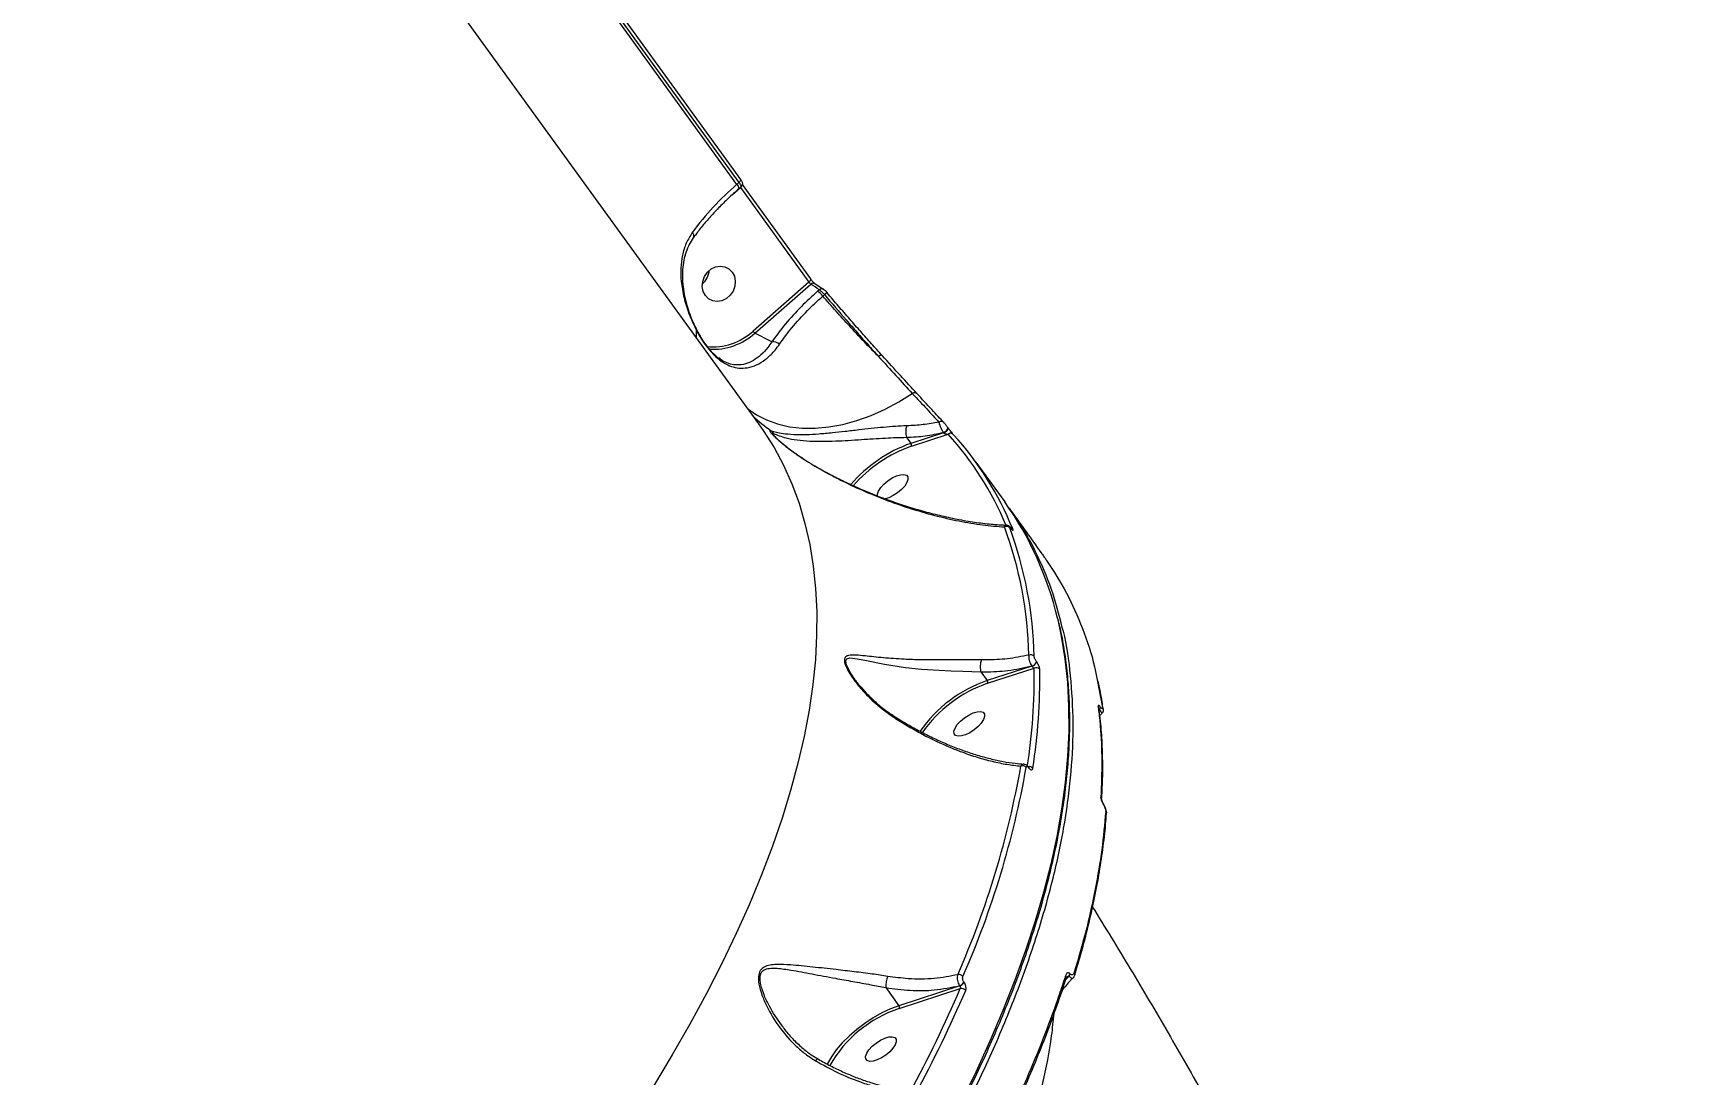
# Model space of a CAD drawing. Header units: millimetres. Extents: x -6028 to 5958, y -6064 to 4137.
# Drawn here: x 1947 to 2357.6, y -788.9 to -530.9 of the extents above; entities that cross this region are included whole.
import ezdxf

# ---------------------------------------------------------------- set-up
doc = ezdxf.new("R2010")
doc.units = ezdxf.units.MM
for name, color, linetype in [('DIKOM_ОБЪЕКТ', 7, 'Continuous'), ('DIKOM_РАЗМЕР_ЗОНА', 7, 'Continuous'), ('DIKOM_РАЗМЕР_ОБЪЕКТА', 7, 'Continuous')]:
    doc.layers.add(name, color=color, linetype=linetype)
doc.styles.add('style1', font='arial.ttf', dxfattribs={"width": 0.8})
doc.dimstyles.new('1-50', dxfattribs={"dimtxt": 300, "dimasz": 200, "dimexe": 100, "dimexo": 0, "dimgap": 100, "dimtad": 1, "dimtxsty": 'style1', "dimcen": 200, "dimclrd": 7, "dimclre": 7, "dimclrt": 7, "dimadec": 1, "dimazin": 2, "dimtfac": 1, "dimtmove": 0, "dimatfit": 2, "dimfxl": 0, "dimlwd": 25, "dimlwe": 18, "dimarcsym": 0})

# ---------------------------------------------------------------- blocks, each defined once
blk = doc.blocks.new('*D9')
at = {"layer": 'Defpoints', "color": 0, "transparency": 16777216}
for p in [(-6027.56, 1459.58), (4556.58, 1382.7), (4556.58, -5964.37)]:
    blk.add_point(p, dxfattribs=at)
at = {"layer": 'DIKOM_РАЗМЕР_ЗОНА', "color": 7, "lineweight": 18, "transparency": 16777216}
for p, q in [((-6027.56, 1459.58), (-6027.56, -6064.37)), ((4556.58, 1382.7), (4556.58, -6064.37))]:
    blk.add_line(p, q, dxfattribs=at)
at = {"layer": 'DIKOM_РАЗМЕР_ЗОНА', "color": 7, "lineweight": 25, "transparency": 16777216}
blk.add_line((-5827.56, -5964.37), (4356.58, -5964.37), dxfattribs=at)
at = {"layer": 'DIKOM_РАЗМЕР_ЗОНА', "color": 7, "transparency": 16777216}
for points in [[(-5827.56, -5931.03), (-5827.56, -5997.7), (-6027.56, -5964.37)], [(4356.58, -5931.03), (4356.58, -5997.7), (4556.58, -5964.37)]]:
    blk.add_solid(points, dxfattribs=at)
at = {"layer": 'DIKOM_РАЗМЕР_ЗОНА', "color": 7, "transparency": 16777216, "insert": (157.08, -5711.2), "char_height": 300, "attachment_point": 5, "style": 'style1'}
blk.add_mtext('10600', dxfattribs=at)
blk = doc.blocks.new('*D10')
at = {"layer": 'Defpoints', "color": 0, "transparency": 16777216}
for p in [(1555.59, 4137.49), (5858.35, 4137.49), (1555.59, -4898.38)]:
    blk.add_point(p, dxfattribs=at)
at = {"layer": 'DIKOM_РАЗМЕР_ЗОНА', "color": 7, "lineweight": 18, "transparency": 16777216}
for p, q in [((1555.59, 4137.49), (5958.35, 4137.49)), ((1555.59, -4898.38), (5958.35, -4898.38))]:
    blk.add_line(p, q, dxfattribs=at)
at = {"layer": 'DIKOM_РАЗМЕР_ЗОНА', "color": 7, "lineweight": 25, "transparency": 16777216}
blk.add_line((5858.35, -4698.38), (5858.35, 3937.49), dxfattribs=at)
at = {"layer": 'DIKOM_РАЗМЕР_ЗОНА', "color": 7, "transparency": 16777216}
for points in [[(5825.01, 3937.49), (5891.68, 3937.49), (5858.35, 4137.49)], [(5825.01, -4698.38), (5891.68, -4698.38), (5858.35, -4898.38)]]:
    blk.add_solid(points, dxfattribs=at)
at = {"layer": 'DIKOM_РАЗМЕР_ЗОНА', "color": 7, "transparency": 16777216, "insert": (5605.17, 52.12), "char_height": 300, "attachment_point": 5, "rotation": 90, "style": 'style1'}
blk.add_mtext('9050', dxfattribs=at)
blk = doc.blocks.new('*D11')
at = {"layer": 'Defpoints', "color": 0, "transparency": 16777216}
for p in [(259.43, 2965.58), (1920.55, -3002.33), (4022.59, -3002.33)]:
    blk.add_point(p, dxfattribs=at)
at = {"layer": 'DIKOM_РАЗМЕР_ОБЪЕКТА', "color": 7, "lineweight": 18, "transparency": 16777216}
for p, q in [((259.43, 2965.58), (4122.59, 2965.58)), ((1920.55, -3002.33), (4122.59, -3002.33))]:
    blk.add_line(p, q, dxfattribs=at)
at = {"layer": 'DIKOM_РАЗМЕР_ОБЪЕКТА', "color": 7, "lineweight": 25, "transparency": 16777216}
blk.add_line((4022.59, 2765.58), (4022.59, -2802.33), dxfattribs=at)
at = {"layer": 'DIKOM_РАЗМЕР_ОБЪЕКТА', "color": 7, "transparency": 16777216}
for points in [[(3989.25, 2765.58), (4055.92, 2765.58), (4022.59, 2965.58)], [(3989.25, -2802.33), (4055.92, -2802.33), (4022.59, -3002.33)]]:
    blk.add_solid(points, dxfattribs=at)
at = {"layer": 'DIKOM_РАЗМЕР_ОБЪЕКТА', "color": 7, "transparency": 16777216, "insert": (3769.41, -24.42), "char_height": 300, "attachment_point": 5, "rotation": 90, "style": 'style1'}
blk.add_mtext('6000', dxfattribs=at)
blk = doc.blocks.new('*D12')
at = {"layer": 'Defpoints', "color": 0, "transparency": 16777216}
for p in [(3056.58, 1987.9), (-4027.97, 676.5), (3056.58, -3714.77)]:
    blk.add_point(p, dxfattribs=at)
at = {"layer": 'DIKOM_РАЗМЕР_ОБЪЕКТА', "color": 7, "lineweight": 18, "transparency": 16777216}
for p, q in [((3056.58, 1987.9), (3056.58, -3814.77)), ((-4027.97, 676.5), (-4027.97, -3814.77))]:
    blk.add_line(p, q, dxfattribs=at)
at = {"layer": 'DIKOM_РАЗМЕР_ОБЪЕКТА', "color": 7, "lineweight": 25, "transparency": 16777216}
blk.add_line((-3827.97, -3714.77), (2856.58, -3714.77), dxfattribs=at)
at = {"layer": 'DIKOM_РАЗМЕР_ОБЪЕКТА', "color": 7, "transparency": 16777216}
for points in [[(-3827.97, -3681.44), (-3827.97, -3748.11), (-4027.97, -3714.77)], [(2856.58, -3681.44), (2856.58, -3748.11), (3056.58, -3714.77)]]:
    blk.add_solid(points, dxfattribs=at)
at = {"layer": 'DIKOM_РАЗМЕР_ОБЪЕКТА', "color": 7, "transparency": 16777216, "insert": (20, -3461.6), "char_height": 300, "attachment_point": 5, "style": 'style1'}
blk.add_mtext('7100', dxfattribs=at)

msp = doc.modelspace()

# ---------------------------------------------------------------- linework, layer by layer
at = {"layer": 'DIKOM_ОБЪЕКТ', "color": 7, "linetype": 'Continuous', "lineweight": 15}
for p, q in [((1952.381, -387.261), (2126.809, -627.672)), ((2121.468, -568.385), (2077.378, -507.616)), ((2077.866, -507.189), (2121.956, -567.958)), ((2078.261, -506.388), (2122.351, -567.156)), ((2120.293, -570.962), (2122.318, -569.192)), ((2121.956, -567.958), (2121.468, -568.385)), ((2122.461, -569.02), (2121.957, -569.461)), ((2122.298, -569.163), (2122.318, -569.192)), ((2122.318, -569.192), (2139.316, -592.62)), ((2122.713, -568.39), (2139.711, -591.819)), ((2139.316, -592.62), (2125.461, -604.742)), ((2125.933, -605.215), (2139.749, -593.129)), ((2140.807, -593.011), (2142.97, -594.393)), ((2141.888, -594.496), (2141.446, -594.882)), ((2143.811, -595.208), (2143.806, -595.217)), ((2142.768, -596.068), (2143.175, -595.711)), ((2130.119, -607.381), (2125.933, -605.215)), ((2163.499, -631.045), (2164.585, -632.542)), ((2172.663, -629.915), (2164.585, -632.542)), ((2164.705, -633.223), (2173.791, -630.268)), ((2172.613, -629.846), (2172.663, -629.915)), ((2173.713, -628.629), (2173.698, -628.611)), ((2173.713, -628.629), (2173.763, -628.698)), ((2137.702, -636.221), (2138.805, -636.912)), ((2180.648, -637.169), (2187.819, -647.053)), ((2189.332, -653.525), (2189.396, -653.614)), ((2181.9, -689.111), (2181.903, -689.117)), ((2181.903, -689.117), (2183.473, -691.28)), ((2194.558, -687.709), (2183.473, -691.28)), ((2183.594, -691.961), (2195.137, -688.242)), ((2194.541, -687.684), (2194.558, -687.709)), ((2195.699, -686.61), (2195.682, -686.586)), ((2150.664, -690.968), (2150.518, -690.751)), ((2210.719, -691.083), (2212.085, -697.954)), ((2211.125, -698.098), (2211.126, -698.101)), ((2193.724, -712.695), (2193.779, -712.771)), ((2193.757, -712.878), (2193.812, -712.954)), ((2213.002, -724.232), (2212.998, -724.27)), ((2158.329, -767.352), (2161.577, -771.829)), ((2176.659, -766.922), (2161.577, -771.829)), ((2161.699, -772.51), (2176.813, -767.592)), ((2176.63, -766.882), (2176.659, -766.922)), ((2177.753, -766.015), (2177.724, -765.974)), ((2205.191, -764.121), (2205.174, -764.169))]:
    msp.add_line(p, q, dxfattribs=at)
at = {"layer": 'DIKOM_ОБЪЕКТ', "color": 7, "linetype": 'Continuous', "lineweight": 15, "flags": 128}
for points in [[(2121.956, -567.958), (2122.089, -567.831), (2122.202, -567.701), (2122.291, -567.573), (2122.352, -567.45), (2122.384, -567.339), (2122.386, -567.242), (2122.356, -567.164), (2122.351, -567.156)], [(2113.636, -595.937), (2113.097, -594.891), (2112.871, -593.693), (2112.977, -592.442), (2113.405, -591.239), (2114.122, -590.18), (2115.069, -589.352), (2116.168, -588.822), (2117.332, -588.632), (2118.467, -588.799), (2119.479, -589.308), (2120.287, -590.118), (2120.826, -591.164), (2121.051, -592.361), (2120.946, -593.612), (2120.517, -594.816), (2119.801, -595.874), (2118.854, -596.702), (2117.754, -597.233), (2116.59, -597.422), (2115.456, -597.256), (2114.444, -596.747), (2113.636, -595.937)], [(2139.316, -592.62), (2139.45, -592.493), (2139.563, -592.363), (2139.652, -592.234), (2139.714, -592.111), (2139.745, -591.999), (2139.746, -591.903), (2139.715, -591.824), (2139.711, -591.819)], [(2111.35, -604.41), (2111.327, -605.459), (2111.389, -606.419)], [(2156.493, -610.96), (2156.643, -610.854), (2156.793, -610.768), (2156.938, -610.703), (2157.072, -610.664), (2157.19, -610.65), (2157.289, -610.664), (2157.365, -610.703), (2157.415, -610.767)], [(2164.922, -620.161), (2165.079, -620.063), (2165.241, -619.991), (2165.403, -619.947), (2165.56, -619.932), (2165.705, -619.946), (2165.834, -619.99), (2165.942, -620.061), (2166.026, -620.158)], [(2124.082, -623.913), (2126.269, -625.447), (2128.785, -626.747), (2131.531, -627.738), (2134.48, -628.413), (2137.602, -628.763), (2140.867, -628.786), (2144.243, -628.481), (2147.697, -627.852), (2151.193, -626.904), (2154.699, -625.647), (2158.178, -624.094), (2161.597, -622.259), (2164.922, -620.161)], [(2126.809, -627.672), (2127.991, -629.353), (2130.645, -633.563), (2133.007, -637.976), (2135.075, -642.588), (2136.849, -647.395), (2138.325, -652.392), (2139.503, -657.575), (2140.382, -662.939), (2140.96, -668.479), (2141.237, -674.19), (2141.214, -680.066), (2140.889, -686.102), (2140.264, -692.292), (2139.338, -698.631), (2138.113, -705.113), (2136.59, -711.731), (2134.77, -718.48), (2132.655, -725.353), (2130.247, -732.344), (2127.548, -739.446), (2124.561, -746.652), (2121.288, -753.957), (2117.733, -761.353), (2113.899, -768.834), (2109.789, -776.392), (2105.406, -784.02), (2100.757, -791.711)], [(2172.613, -629.846), (2172.848, -629.748), (2173.087, -629.608), (2173.312, -629.436), (2173.503, -629.246), (2173.647, -629.054), (2173.731, -628.875), (2173.748, -628.723), (2173.713, -628.629)], [(2172.663, -629.915), (2172.898, -629.817), (2173.137, -629.677), (2173.362, -629.504), (2173.553, -629.315), (2173.697, -629.123), (2173.781, -628.944), (2173.798, -628.792), (2173.763, -628.698)], [(2137.684, -636.193), (2137.669, -636.19), (2137.628, -636.189)], [(2137.711, -636.207), (2137.703, -636.202), (2137.684, -636.193)], [(2156.265, -645.573), (2156.27, -645.114), (2156.539, -644.344), (2157.094, -643.489), (2157.889, -642.62), (2158.859, -641.806), (2159.927, -641.113), (2161.006, -640.598), (2162.009, -640.302)], [(2162.009, -640.302), (2162.853, -640.249), (2163.471, -640.444), (2163.813, -640.87), (2163.851, -641.494), (2163.582, -642.264), (2163.028, -643.118), (2162.233, -643.988), (2161.262, -644.802), (2160.194, -645.495), (2159.115, -646.01), (2158.152, -646.298)], [(2189.309, -653.484), (2189.316, -653.494), (2189.332, -653.525)], [(2189.373, -653.572), (2189.38, -653.582), (2189.396, -653.614)], [(2200.885, -675.842), (2201.851, -680.323), (2202.757, -685.942), (2203.363, -691.737), (2203.67, -697.701), (2203.678, -703.831), (2203.386, -710.12), (2202.794, -716.564), (2201.903, -723.158), (2200.715, -729.895), (2199.229, -736.77), (2197.447, -743.777), (2195.371, -750.91), (2193.002, -758.164), (2190.342, -765.532), (2187.394, -773.007), (2184.16, -780.585), (2180.643, -788.258), (2176.845, -796.019)], [(2150.518, -690.751), (2149.323, -688.962), (2148.572, -687.369), (2148.425, -686.445), (2148.713, -685.908), (2149.457, -685.696), (2151.324, -685.88), (2153.585, -686.335), (2158.047, -687.23), (2163.225, -688.025), (2167.229, -688.448), (2171.586, -688.747), (2174.465, -688.874), (2177.428, -688.968), (2181.899, -689.111), (2181.9, -689.111), (2181.9, -689.111)], [(2180.985, -699.011), (2181.83, -698.958), (2182.448, -699.153), (2182.79, -699.579), (2182.828, -700.203), (2182.559, -700.973), (2182.004, -701.827), (2181.21, -702.697), (2180.239, -703.511), (2179.171, -704.204), (2178.092, -704.719), (2177.09, -705.015), (2176.245, -705.068), (2175.627, -704.873), (2175.285, -704.446), (2175.247, -703.823), (2175.516, -703.053), (2176.07, -702.198), (2176.865, -701.329), (2177.836, -700.515), (2178.904, -699.822), (2179.983, -699.307), (2180.985, -699.011)], [(2212.25, -721.928), (2212.255, -721.849), (2212.247, -721.832)], [(2161.577, -771.829), (2159.515, -772.612), (2157.391, -773.619), (2155.255, -774.827), (2153.157, -776.207), (2151.146, -777.727), (2149.269, -779.352), (2147.569, -781.043), (2146.088, -782.761), (2144.858, -784.465), (2143.91, -786.117), (2143.791, -786.363)], [(2159.089, -779.56), (2159.934, -779.507), (2160.552, -779.702), (2160.894, -780.128), (2160.932, -780.752), (2160.663, -781.522), (2160.108, -782.376), (2159.314, -783.246), (2158.343, -784.06), (2157.275, -784.752), (2156.196, -785.268), (2155.194, -785.564), (2154.349, -785.616), (2153.731, -785.422), (2153.389, -784.995), (2153.351, -784.372), (2153.62, -783.602), (2154.174, -782.747), (2154.969, -781.878), (2155.94, -781.064), (2157.008, -780.371), (2158.087, -779.856), (2159.089, -779.56)]]:
    msp.add_lwpolyline(points, dxfattribs=at)
at = {"layer": 'DIKOM_ОБЪЕКТ', "color": 7, "linetype": 'Continuous', "lineweight": 15}
for centre, radius, start, end in [((2169.401, -624.031), 73.444, 130.74064, 143.44847), ((2120.491, -569.477), 1.466, 0.63151, 48.18402), ((2121.562, -568.202), 1.245, 307.37336, 340.89041), ((2109.591, -581.126), 1.163, 334.07753, 45.81601), ((2109.615, -589.225), 5.022, 310.63744, 354.63945), ((2140.357, -593.78), 0.891, 59.71088, 133.04017), ((2092.074, -670.119), 90.556, 56.62649, 58.23272), ((2138.302, -599.718), 5.768, 39.26444, 56.96555), ((2142.497, -595.155), 0.897, 58.43828, 132.6906), ((2147.712, -600.795), 6.814, 124.92137, 131.74687), ((2111.44, -604.553), 0.17, 89.9895, 122.20889), ((2115.416, -593.736), 14.9, 264.45939, 312.38745), ((2115.544, -593.811), 15.427, 266.47104, 312.3346), ((2126.976, -603.701), 1.839, 214.48752, 235.44995), ((2130.3, -610.009), 2.634, 49.8006, 93.93943), ((2148.387, -602.243), 32.849, 225.46396, 236.04424), ((2167.497, -629.699), 4.219, 159.29674, 198.6172), ((2172.04, -627.981), 0.901, 39.19873, 127.38798), ((2128.87, -630.989), 1.901, 28.22646, 52.05425), ((2174.392, -630.981), 0.932, 38.79918, 130.13042), ((2116.92, -682.299), 77.081, 22.53884, 42.45514), ((2118.055, -682.595), 77.336, 21.9311, 42.45035), ((2176.44, -665.98), 35.478, 109.52222, 139.05174), ((2176.205, -665.655), 34.41, 109.52454, 138.92778), ((2163.983, -633), 0.755, 342.78652, 37.26767), ((2121.255, -694.621), 81.814, 13.26954, 35.55045), ((2188.296, -654.097), 1.002, 38.91504, 121.38935), ((2096.383, -687.05), 97.444, 1.21053, 20.30086), ((2097.486, -687.35), 97.656, 1.21018, 20.30129), ((2189.071, -654.251), 0.903, 36.76146, 80.31049), ((2194.278, -685.962), 1.08, 38.68885, 115.92275), ((2053.449, -690.452), 141.705, 350.96341, 0.89345), ((2194.115, -686.1), 1.641, 285.05993, 342.74884), ((2194.132, -686.124), 1.641, 285.05993, 342.74884), ((2054.501, -690.725), 142.031, 350.96304, 0.89393), ((2195.668, -689.188), 1.085, 38.73081, 119.33662), ((2194.772, -723.612), 34.249, 109.26259, 144.81405), ((2194.29, -722.96), 32.792, 109.03624, 145.14129), ((2210.342, -698.194), 0.789, 5.86185, 35.61174), ((2210.712, -697.931), 0.84, 314.33575, 5.95089), ((2211.44, -698.413), 0.792, 4.67203, 35.46491), ((1967.009, -672.576), 228.336, 336.3584, 349.93779), ((1967.82, -672.844), 228.844, 336.35842, 349.93765), ((2192.247, -713.533), 1.14, 38.20847, 111.3115), ((2193.881, -713.726), 1.126, 37.93541, 101.72476), ((2193.524, -712.826), 0.239, 347.26221, 31.43251), ((2193.583, -712.901), 0.235, 346.99749, 34.53028), ((2211.029, -720.613), 0.763, 356.07029, 36.14549), ((2212.243, -724.178), 0.762, 355.9353, 36.04583), ((2204.51, -763.934), 0.706, 344.5945, 37.74147), ((1859.905, -630.179), 345.417, 331.82979, 336.55817), ((2176.452, -765.37), 1.257, 36.98422, 102.47002), ((2176.018, -765.03), 1.95, 288.2887, 331.05239), ((2176.047, -765.071), 1.95, 288.28869, 331.0524), ((2177.148, -768.794), 1.247, 36.68715, 105.54917), ((2202.327, -764.821), 0.705, 342.01073, 37.83517), ((2202.911, -763.76), 1.111, 321.01846, 351.12091), ((1860.513, -630.323), 346.209, 331.82966, 336.55849), ((2171.687, -802.328), 31.447, 108.51961, 150.02109)]:
    msp.add_arc(centre, radius, start, end, dxfattribs=at)
for points, knots in [([(2121.957, -569.461), (2121.499, -569.867), (2120.169, -571.044), (2118.074, -573.037), (2115.74, -575.436), (2113.592, -577.849), (2111.904, -579.919), (2110.978, -581.173), (2110.639, -581.632)], [0, 0, 0, 0, 0.103133, 0.2994367, 0.4955823, 0.6914484, 0.8869498, 1, 1, 1, 1]), ([(2121.956, -567.958), (2122.03, -568.064), (2122.218, -568.33), (2122.417, -568.682), (2122.513, -568.941), (2122.464, -568.984), (2122.444, -569.001)], [0, 0, 0, 0, 0.1969822, 0.497621, 0.7983535, 1, 1, 1, 1]), ([(2122.412, -567.251), (2122.468, -567.332), (2122.618, -567.547), (2122.745, -567.805), (2122.824, -568.156), (2122.802, -568.48), (2122.685, -568.792), (2122.526, -568.942), (2122.454, -569.01)], [0, 0, 0, 0, 0.1514075, 0.4014814, 0.5455125, 0.695401, 0.8628166, 1, 1, 1, 1]), ([(2110.402, -580.292), (2109.859, -581.164), (2108.772, -582.91), (2107.876, -585.943), (2107.483, -589.124), (2107.588, -592.661), (2108.263, -596.496), (2109.505, -600.531), (2110.749, -603.147), (2111.35, -604.41)], [0, 0, 0, 0, 0.1316566, 0.2634883, 0.3951374, 0.5268761, 0.6882991, 0.8495368, 1, 1, 1, 1]), ([(2110.661, -581.652), (2110.56, -581.775), (2110.057, -582.396), (2109.379, -583.728), (2108.632, -585.633), (2108.147, -587.75), (2107.911, -590.042), (2107.941, -592.486), (2108.245, -595.05), (2108.794, -597.566), (2109.514, -599.918), (2110.313, -601.978), (2110.96, -603.449), (2111.361, -604.21), (2111.449, -604.379)], [0, 0, 0, 0, 0.0224579, 0.1124634, 0.2057539, 0.3027464, 0.4035565, 0.508067, 0.6155726, 0.7257998, 0.8200584, 0.904357, 0.9788743, 1, 1, 1, 1]), ([(2141.446, -594.882), (2140.078, -596.129), (2137.189, -598.764), (2133.305, -603.002), (2131.191, -605.908), (2130.119, -607.381)], [0, 0, 0, 0, 0.3069737, 0.6484709, 1, 1, 1, 1]), ([(2139.316, -592.62), (2139.348, -592.663), (2139.412, -592.749), (2139.52, -592.883), (2139.623, -593.001), (2139.701, -593.085), (2139.735, -593.117), (2139.749, -593.129)], [0, 0, 0, 0, 0.2138072, 0.4282249, 0.6428003, 0.8578334, 1, 1, 1, 1]), ([(2139.714, -591.821), (2139.723, -591.834), (2139.797, -591.939), (2139.991, -592.183), (2140.275, -592.512), (2140.54, -592.783), (2140.712, -592.94), (2140.797, -593.005), (2140.801, -593.007), (2140.803, -593.008)], [0, 0, 0, 0, 0.0290325, 0.2287035, 0.4448134, 0.6629237, 0.8240802, 0.9368346, 1, 1, 1, 1]), ([(2141.888, -594.496), (2141.913, -594.511), (2142.029, -594.582), (2142.299, -594.798), (2142.727, -595.208), (2143.026, -595.543), (2143.175, -595.711)], [0, 0, 0, 0, 0.0819018, 0.3880196, 0.693999, 1, 1, 1, 1]), ([(2142.964, -594.394), (2142.989, -594.409), (2143.131, -594.496), (2143.341, -594.695), (2143.651, -595.014), (2143.839, -595.241), (2143.915, -595.334)], [0, 0, 0, 0, 0.0720554, 0.4123118, 0.7593342, 1, 1, 1, 1]), ([(2157.415, -610.767), (2156.552, -609.81), (2154.825, -607.897), (2152.146, -604.887), (2149.405, -601.765), (2146.613, -598.539), (2144.741, -596.324), (2143.806, -595.217)], [0, 0, 0, 0, 0.1978367, 0.3955005, 0.5931712, 0.7965875, 1, 1, 1, 1]), ([(2132, -607.997), (2132.985, -606.629), (2134.982, -603.853), (2138.392, -600.147), (2141.085, -597.558), (2142.413, -596.382), (2142.768, -596.068)], [0, 0, 0, 0, 0.3414982, 0.692996, 0.9180126, 1, 1, 1, 1]), ([(2156.493, -610.96), (2155.323, -609.77), (2152.969, -607.374), (2149.466, -603.622), (2146.046, -599.846), (2143.864, -597.331), (2142.768, -596.068)], [0, 0, 0, 0, 0.2598538, 0.5228447, 0.7602312, 1, 1, 1, 1]), ([(2143.175, -595.711), (2144.96, -597.816), (2147.666, -601.005), (2151.262, -605.105), (2153.935, -608.118), (2155.649, -610.022), (2156.493, -610.96)], [0, 0, 0, 0, 0.3951699, 0.5986683, 0.8021673, 1, 1, 1, 1]), ([(2111.35, -604.41), (2111.692, -605.047), (2112.377, -606.32), (2113.573, -608.113), (2114.866, -609.742), (2116.584, -611.508), (2118.507, -612.884), (2120.564, -613.702), (2122.555, -614.008), (2124.676, -613.776), (2126.889, -612.924), (2128.997, -611.487), (2130.71, -609.793), (2131.644, -608.493), (2132, -607.997)], [0, 0, 0, 0, 0.0610596, 0.1220448, 0.183623, 0.2451932, 0.3548568, 0.4369246, 0.5190997, 0.622818, 0.726599, 0.8310899, 0.935577, 1, 1, 1, 1]), ([(2111.454, -604.376), (2111.656, -604.773), (2112.137, -605.723), (2113.003, -607.107), (2114.016, -608.53), (2115.073, -609.775), (2116.097, -610.799), (2116.739, -611.282), (2117.029, -611.5)], [0, 0, 0, 0, 0.1341081, 0.320307, 0.4925123, 0.6739113, 0.8527291, 1, 1, 1, 1]), ([(2130.119, -607.381), (2129.801, -607.853), (2128.966, -609.091), (2127.433, -610.71), (2125.546, -612.094), (2123.564, -612.943), (2121.66, -613.196), (2119.89, -612.993), (2118.782, -612.501), (2118.238, -612.26)], [0, 0, 0, 0, 0.100578, 0.2640276, 0.4274925, 0.5893999, 0.7512026, 0.8777276, 1, 1, 1, 1]), ([(2118.238, -612.26), (2118.22, -612.253), (2117.8, -612.091), (2117.365, -611.714), (2116.948, -611.354)], [0, 0, 0, 0, 0.0426427, 1, 1, 1, 1]), ([(2156.493, -610.96), (2157.983, -612.6), (2160.999, -615.917), (2163.604, -618.735), (2164.922, -620.161)], [0, 0, 0, 0, 0.4941616, 1, 1, 1, 1]), ([(2166.026, -620.158), (2164.712, -618.738), (2162.053, -615.864), (2158.973, -612.479), (2157.415, -610.767)], [0, 0, 0, 0, 0.4941711, 1, 1, 1, 1]), ([(2164.922, -620.161), (2166.168, -621.505), (2168.69, -624.228), (2170.551, -626.244), (2171.493, -627.265)], [0, 0, 0, 0, 0.4938184, 1, 1, 1, 1]), ([(2172.739, -627.411), (2171.801, -626.396), (2169.903, -624.34), (2167.329, -621.563), (2166.026, -620.158)], [0, 0, 0, 0, 0.493873, 1, 1, 1, 1]), ([(2163.55, -628.207), (2162.62, -628.246), (2160.758, -628.323), (2157.765, -628.57), (2154.706, -628.879), (2151.503, -629.242), (2148.275, -629.616), (2144.928, -629.982), (2141.674, -630.274), (2138.425, -630.453), (2135.43, -630.433), (2133.015, -630.213), (2131.161, -629.828), (2130.413, -629.603), (2130.039, -629.49)], [0, 0, 0, 0, 0.0676057, 0.1352436, 0.2056879, 0.2761681, 0.3555616, 0.434998, 0.5267488, 0.6185543, 0.7258837, 0.8332515, 0.9166813, 1, 1, 1, 1]), ([(2171.493, -627.265), (2170.218, -627.509), (2167.653, -627.999), (2164.923, -628.137), (2163.55, -628.207)], [0, 0, 0, 0, 0.4974093, 1, 1, 1, 1]), ([(2171.493, -627.265), (2171.522, -627.419), (2171.578, -627.727), (2171.818, -628.378), (2172.136, -629.055), (2172.42, -629.553), (2172.575, -629.788), (2172.613, -629.846)], [0, 0, 0, 0, 0.2415547, 0.483369, 0.7163978, 0.9305964, 1, 1, 1, 1]), ([(2173.698, -628.611), (2173.664, -628.564), (2173.574, -628.442), (2173.397, -628.209), (2173.167, -627.917), (2172.925, -627.621), (2172.801, -627.482), (2172.739, -627.411)], [0, 0, 0, 0, 0.1011192, 0.2614207, 0.4607054, 0.7265893, 1, 1, 1, 1]), ([(2130.039, -629.49), (2129.861, -629.445), (2129.552, -629.368), (2129.638, -629.644), (2130.265, -630.345), (2131.487, -631.504), (2133.133, -632.916), (2135.202, -634.542), (2136.764, -635.603), (2137.628, -636.189)], [0, 0, 0, 0, 0.1491279, 0.2596392, 0.3716785, 0.4987935, 0.6508273, 0.8069756, 1, 1, 1, 1]), ([(2130.104, -630.111), (2130.098, -630.102), (2129.982, -629.952), (2129.997, -629.846), (2130.343, -630), (2130.545, -630.09)], [0, 0, 0, 0, 0.0243997, 0.4310745, 1, 1, 1, 1]), ([(2130.107, -630.112), (2130.113, -630.12), (2130.127, -630.139), (2130.321, -630.355), (2130.707, -630.741), (2131.323, -631.319), (2132.188, -632.087), (2133.351, -633.063), (2134.965, -634.316), (2136.445, -635.401), (2137.471, -636.037), (2137.694, -636.176)], [0, 0, 0, 0, 0.0385306, 0.0998009, 0.1751611, 0.2701624, 0.3830772, 0.517734, 0.6902582, 0.9326687, 1, 1, 1, 1]), ([(2130.545, -630.09), (2130.966, -630.276), (2131.814, -630.652), (2133.773, -631.252), (2136.281, -631.727), (2139.295, -631.99), (2142.545, -632.052), (2145.743, -631.971), (2149.03, -631.802), (2152.152, -631.599), (2155.256, -631.389), (2158.14, -631.214), (2160.932, -631.081), (2162.636, -631.058), (2163.499, -631.045)], [0, 0, 0, 0, 0.0859442, 0.1732949, 0.2815787, 0.3919071, 0.4836868, 0.5771613, 0.6555647, 0.7354924, 0.8041122, 0.87419, 0.9363609, 1, 1, 1, 1]), ([(2163.499, -631.045), (2165.062, -630.958), (2168.208, -630.781), (2171.138, -630.159), (2172.613, -629.846)], [0, 0, 0, 0, 0.4968567, 1, 1, 1, 1]), ([(2172.663, -629.915), (2172.677, -629.932), (2172.7, -629.96), (2172.761, -630.011), (2172.825, -630.052), (2172.954, -630.119), (2173.163, -630.194), (2173.469, -630.258), (2173.677, -630.265), (2173.791, -630.268)], [0, 0, 0, 0, 0.0447974, 0.0743607, 0.1535871, 0.1941729, 0.3790337, 0.6613214, 1, 1, 1, 1]), ([(2175.118, -630.397), (2175.033, -630.301), (2174.872, -630.119), (2174.537, -629.71), (2174.217, -629.305), (2173.95, -628.956), (2173.809, -628.763), (2173.748, -628.68)], [0, 0, 0, 0, 0.2791524, 0.5294322, 0.7215925, 0.8793667, 1, 1, 1, 1]), ([(2137.628, -636.189), (2139.035, -637.075), (2141.852, -638.845), (2146.127, -641.146), (2150.409, -643.237), (2155.436, -645.431), (2161.108, -647.594), (2167.39, -649.6), (2173.525, -651.195), (2178.492, -652.17), (2183.268, -652.888), (2185.983, -653.101), (2187.774, -653.242)], [0, 0, 0, 0, 0.0776046, 0.1552656, 0.2354714, 0.3156978, 0.4385172, 0.5613742, 0.6872838, 0.8131987, 0.8767604, 1, 1, 1, 1]), ([(2140.639, -638.037), (2141.481, -638.527), (2143.381, -639.632), (2146.433, -641.211), (2149.899, -642.871), (2153.657, -644.522), (2157.621, -646.096), (2161.709, -647.547), (2165.866, -648.851), (2170.112, -650.008), (2174.441, -651.012), (2178.753, -651.83), (2182.932, -652.407), (2186.1, -652.722), (2187.812, -652.765), (2188.26, -652.776)], [0, 0, 0, 0, 0.0488141, 0.1101357, 0.1770373, 0.2510938, 0.331206, 0.4132119, 0.4985777, 0.5875289, 0.6805186, 0.777235, 0.8726235, 0.9666417, 1, 1, 1, 1]), ([(2202.093, -678.16), (2201.277, -674.975), (2199.591, -668.392), (2195.593, -659.335), (2191.885, -652.505), (2189.147, -649.052), (2188.468, -648.195)], [0, 0, 0, 0, 0.2867141, 0.5926661, 0.8988531, 1, 1, 1, 1]), ([(2188.904, -648.564), (2190.349, -650.552), (2193.009, -654.213), (2195.601, -657.904), (2196.786, -659.591)], [0, 0, 0, 0, 0.5429388, 1, 1, 1, 1]), ([(2188.26, -652.783), (2188.204, -652.779), (2188.023, -652.768), (2187.866, -652.959), (2187.795, -653.177), (2187.774, -653.242)], [0, 0, 0, 0, 0.2361413, 0.7723786, 1, 1, 1, 1]), ([(2188.26, -652.775), (2188.303, -652.774), (2188.435, -652.773), (2188.635, -652.847), (2188.839, -652.965), (2189.024, -653.128), (2189.163, -653.284), (2189.276, -653.442), (2189.311, -653.491)], [0, 0, 0, 0, 0.0860391, 0.2631141, 0.427439, 0.5986289, 0.8774579, 1, 1, 1, 1]), ([(2189.076, -653.467), (2189.044, -653.368), (2188.997, -653.223), (2189.051, -653.209), (2189.129, -653.272), (2189.227, -653.385), (2189.299, -653.482), (2189.332, -653.525)], [0, 0, 0, 0, 0.429926, 0.625732, 0.7880815, 0.9052157, 1, 1, 1, 1]), ([(2189.393, -653.597), (2189.413, -653.625), (2189.477, -653.713), (2189.546, -653.796), (2189.59, -653.842), (2189.583, -653.835), (2189.581, -653.834)], [0, 0, 0, 0, 0.1847294, 0.5720953, 0.9195449, 1, 1, 1, 1]), ([(2189.396, -653.614), (2189.447, -653.682), (2189.56, -653.835), (2189.715, -654.01), (2189.841, -654.114), (2189.916, -654.086), (2189.871, -653.905), (2189.802, -653.73), (2189.794, -653.711)], [0, 0, 0, 0, 0.09330682, 0.20874628, 0.37205944, 0.57930709, 0.95368488, 1, 1, 1, 1]), ([(2196.81, -659.574), (2196.837, -659.613), (2196.96, -659.785), (2197.085, -659.962), (2197.182, -660.099)], [0, 0, 0, 0, 0.2253453, 1, 1, 1, 1]), ([(2197.182, -660.099), (2197.279, -660.236), (2197.473, -660.509), (2197.766, -660.923), (2198.018, -661.281), (2198.156, -661.478), (2198.208, -661.552), (2198.216, -661.565)], [0, 0, 0, 0, 0.237632, 0.4754709, 0.7137312, 0.9520088, 1, 1, 1, 1]), ([(2198.216, -661.565), (2199.922, -664.208), (2203.334, -669.495), (2207.191, -678.339), (2209.68, -685.528), (2210.516, -690), (2210.719, -691.083)], [0, 0, 0, 0, 0.2998939, 0.5997876, 0.9030699, 1, 1, 1, 1]), ([(2200.983, -676.146), (2201.204, -677.035), (2201.848, -679.623), (2202.624, -684.084), (2203.328, -689.514), (2203.751, -695.106), (2203.908, -700.846), (2203.796, -706.732), (2203.416, -712.759), (2202.767, -718.921), (2201.849, -725.216), (2200.665, -731.636), (2199.214, -738.178), (2197.498, -744.837), (2195.518, -751.607), (2193.276, -758.483), (2190.774, -765.46), (2188.013, -772.532), (2184.997, -779.695), (2181.727, -786.943), (2178.205, -794.271), (2174.435, -801.672), (2170.419, -809.143), (2166.161, -816.676), (2161.663, -824.266), (2156.929, -831.909), (2151.964, -839.597), (2146.769, -847.326), (2141.35, -855.089), (2135.711, -862.881), (2129.855, -870.696), (2123.788, -878.528), (2117.513, -886.371), (2111.036, -894.22), (2104.361, -902.068), (2097.493, -909.91), (2090.438, -917.739), (2083.201, -925.55), (2075.787, -933.338), (2068.202, -941.096), (2060.452, -948.818), (2052.541, -956.499), (2044.478, -964.133), (2036.266, -971.713), (2027.914, -979.236), (2019.425, -986.694), (2010.809, -994.083), (2002.07, -1001.396), (1993.215, -1008.628), (1984.251, -1015.774), (1975.185, -1022.829), (1966.023, -1029.787), (1956.773, -1036.642), (1947.441, -1043.391), (1938.034, -1050.027), (1928.56, -1056.545), (1919.025, -1062.942), (1909.436, -1069.211), (1899.802, -1075.349), (1890.128, -1081.351), (1880.423, -1087.211), (1870.694, -1092.927), (1860.947, -1098.491), (1852.286, -1103.302), (1846.877, -1106.218), (1844.72, -1107.38)], [0, 0, 0, 0, 0.00839896, 0.02443514, 0.04048083, 0.05653584, 0.07259892, 0.08866931, 0.10474587, 0.12082763, 0.13691332, 0.15300217, 0.16909336, 0.18518614, 0.20127992, 0.2173743, 0.23346869, 0.2495628, 0.26565656, 0.28174987, 0.29784232, 0.31393406, 0.33002488, 0.34611489, 0.36220417, 0.37829258, 0.39438019, 0.4104669, 0.42655296, 0.44263826, 0.45872282, 0.47480685, 0.49089013, 0.50697294, 0.52305513, 0.53913687, 0.55521809, 0.57129891, 0.5873793, 0.6034594, 0.61953905, 0.63561844, 0.65169754, 0.66777642, 0.683855, 0.69993346, 0.71601166, 0.73208973, 0.74816768, 0.76424559, 0.78032331, 0.79640105, 0.81247873, 0.82855638, 0.84463398, 0.86071166, 0.87678937, 0.89286719, 0.90894505, 0.92502303, 0.94110115, 0.95717941, 0.97325793, 0.98933653, 1, 1, 1, 1]), ([(2155.269, -836.724), (2157.21, -833.678), (2162.439, -825.47), (2170.169, -812.263), (2178.188, -797.213), (2185.253, -782.323), (2191.315, -767.648), (2196.324, -753.248), (2200.17, -739.439), (2202.869, -726.254), (2204.451, -713.718), (2204.981, -701.601), (2204.257, -690.061), (2203.263, -682.213), (2202.182, -678.467), (2202.093, -678.16)], [0, 0, 0, 0, 0.0498929, 0.1344195, 0.2190108, 0.3035369, 0.3905184, 0.4775706, 0.5645523, 0.6490785, 0.7336699, 0.8181962, 0.9051776, 0.9922298, 1, 1, 1, 1]), ([(2182.123, -686.142), (2180.586, -686.134), (2178.09, -686.121), (2174.446, -686.175), (2170.944, -686.204), (2167.009, -686.181), (2162.371, -686.024), (2157.634, -685.683), (2153.742, -685.242), (2150.913, -684.961), (2149.269, -684.946), (2148.333, -685.332), (2148.005, -686.011), (2148.181, -687.174), (2148.999, -688.946), (2150.432, -691.139), (2152.702, -693.955), (2155.787, -697.108), (2158.552, -699.108), (2159.947, -700.117)], [0, 0, 0, 0, 0.0742571, 0.1205084, 0.1678173, 0.2375804, 0.3094452, 0.4056706, 0.5047074, 0.5602505, 0.616856, 0.6484777, 0.6753879, 0.7024591, 0.7386882, 0.7871115, 0.836817, 0.9176524, 1, 1, 1, 1]), ([(2193.806, -684.991), (2192.067, -685.335), (2188.658, -686.009), (2184.646, -686.189), (2182.47, -686.149), (2182.123, -686.142)], [0, 0, 0, 0, 0.4665376, 0.9150183, 1, 1, 1, 1]), ([(2193.806, -684.991), (2193.785, -685.115), (2193.74, -685.384), (2193.804, -685.941), (2193.971, -686.558), (2194.221, -687.171), (2194.434, -687.512), (2194.541, -687.684)], [0, 0, 0, 0, 0.1847949, 0.3988126, 0.6012858, 0.7989916, 1, 1, 1, 1]), ([(2195.682, -686.586), (2195.624, -686.501), (2195.508, -686.331), (2195.35, -686.032), (2195.223, -685.735), (2195.139, -685.471), (2195.126, -685.346), (2195.12, -685.287)], [0, 0, 0, 0, 0.19521739, 0.39004009, 0.59327394, 0.81112383, 1, 1, 1, 1]), ([(2182.123, -686.142), (2182.114, -686.158), (2182.035, -686.29), (2181.904, -686.622), (2181.782, -687.224), (2181.739, -687.9), (2181.775, -688.567), (2181.859, -688.933), (2181.9, -689.111)], [0, 0, 0, 0, 0.0259491, 0.2202895, 0.4178794, 0.6155232, 0.8131272, 1, 1, 1, 1]), ([(2181.903, -689.117), (2182.263, -689.12), (2184.543, -689.14), (2188.893, -688.902), (2192.591, -688.105), (2194.541, -687.684)], [0, 0, 0, 0, 0.0814812, 0.5156654, 1, 1, 1, 1]), ([(2194.558, -687.709), (2194.583, -687.741), (2194.614, -687.782), (2194.689, -687.868), (2194.785, -687.969), (2194.916, -688.088), (2195.039, -688.184), (2195.105, -688.223), (2195.137, -688.242)], [0, 0, 0, 0, 0.1271423, 0.1625172, 0.3402857, 0.5452844, 0.7830814, 1, 1, 1, 1]), ([(2196.515, -688.509), (2196.507, -688.424), (2196.49, -688.241), (2196.371, -687.858), (2196.187, -687.425), (2195.955, -686.986), (2195.785, -686.736), (2195.699, -686.61)], [0, 0, 0, 0, 0.189033, 0.4045586, 0.606866, 0.8033333, 1, 1, 1, 1]), ([(2150.499, -690.759), (2150.628, -690.945), (2151.147, -691.691), (2152.301, -693.082), (2154.109, -695.057), (2156.377, -697.165), (2158.495, -698.887), (2159.871, -699.74), (2160.279, -699.993)], [0, 0, 0, 0, 0.053173, 0.2133471, 0.4039646, 0.6488245, 0.8959279, 1, 1, 1, 1]), ([(2183.594, -691.961), (2183.598, -691.952), (2183.608, -691.928), (2183.627, -691.859), (2183.636, -691.741), (2183.612, -691.578), (2183.558, -691.414), (2183.501, -691.325), (2183.473, -691.28)], [0, 0, 0, 0, 0.053613, 0.1414241, 0.356087, 0.5707437, 0.7852733, 1, 1, 1, 1]), ([(2210.881, -691.352), (2211.215, -692.878), (2211.683, -695.016), (2211.986, -697.251), (2212.072, -697.891)], [0, 0, 0, 0, 0.7137648, 1, 1, 1, 1]), ([(2211.547, -697.844), (2211.463, -697.743), (2211.296, -697.543), (2211.108, -697.423), (2210.987, -697.454), (2210.969, -697.604), (2210.982, -697.722), (2210.984, -697.735)], [0, 0, 0, 0, 0.2148088, 0.4259229, 0.681679, 0.9641586, 1, 1, 1, 1]), ([(2210.984, -697.735), (2211.023, -698.048), (2211.22, -699.615), (2211.657, -704.007), (2212.014, -711.079), (2211.768, -717.133), (2211.645, -720.164)], [0, 0, 0, 0, 0.04414204, 0.2207203, 0.61001554, 1, 1, 1, 1]), ([(2212.085, -697.954), (2212.089, -698.055), (2212.096, -698.233), (2211.967, -698.251), (2211.787, -698.131), (2211.628, -697.94), (2211.547, -697.844)], [0, 0, 0, 0, 0.3291998, 0.5797728, 0.7885751, 1, 1, 1, 1]), ([(2160.275, -700.024), (2160.256, -700.006), (2160.21, -699.962), (2160.08, -700.023), (2159.979, -700.095), (2159.947, -700.117)], [0, 0, 0, 0, 0.3212198, 0.7913186, 1, 1, 1, 1]), ([(2159.947, -700.117), (2160.223, -700.298), (2161.609, -701.208), (2164.119, -702.748), (2168.634, -705.266), (2173.016, -707.34), (2177.511, -709.124), (2181.037, -710.325), (2184.779, -711.349), (2188.411, -712.103), (2190.692, -712.348), (2191.833, -712.471)], [0, 0, 0, 0, 0.0242944, 0.1222473, 0.2202181, 0.4215153, 0.5118882, 0.632235, 0.7525921, 0.876296, 1, 1, 1, 1]), ([(2160.294, -699.994), (2160.817, -700.335), (2162.343, -701.333), (2164.927, -702.835), (2168.051, -704.517), (2171.251, -706.064), (2174.502, -707.471), (2177.777, -708.72), (2181.04, -709.792), (2184.273, -710.678), (2187.421, -711.355), (2190.217, -711.802), (2191.874, -711.921), (2192.583, -711.971)], [0, 0, 0, 0, 0.0455788, 0.1330487, 0.2232856, 0.3164098, 0.4123688, 0.5108987, 0.6114959, 0.7136596, 0.8180285, 0.9221766, 1, 1, 1, 1]), ([(2211.089, -698.114), (2211.205, -698.95), (2211.569, -701.593), (2211.897, -706.2), (2212.067, -711.928), (2212.02, -716.683), (2211.827, -719.571), (2211.768, -720.456)], [0, 0, 0, 0, 0.118891, 0.3755581, 0.6317172, 0.8872245, 1, 1, 1, 1]), ([(2211.299, -698.531), (2211.425, -698.698), (2211.671, -699.023), (2211.901, -699.318), (2211.928, -699.345), (2211.942, -699.359)], [0, 0, 0, 0, 0.3367289, 0.6596429, 1, 1, 1, 1]), ([(2211.943, -699.359), (2211.938, -699.364), (2211.727, -699.585), (2211.534, -699.829), (2211.345, -700.068)], [0, 0, 0, 0, 0.02174714, 1, 1, 1, 1]), ([(2212.216, -698.301), (2212.225, -698.346), (2212.258, -698.524), (2212.232, -698.845), (2212.113, -699.204), (2211.968, -699.332), (2211.94, -699.357)], [0, 0, 0, 0, 0.1432216, 0.5581124, 0.9126271, 1, 1, 1, 1]), ([(2192.583, -711.979), (2192.454, -711.991), (2192.184, -712.017), (2191.95, -712.262), (2191.849, -712.442), (2191.833, -712.471)], [0, 0, 0, 0, 0.435857, 0.9096572, 1, 1, 1, 1]), ([(2192.583, -711.994), (2192.642, -711.993), (2192.834, -711.99), (2193.143, -712.135), (2193.467, -712.363), (2193.635, -712.598), (2193.716, -712.71)], [0, 0, 0, 0, 0.1244404, 0.4032846, 0.7168369, 1, 1, 1, 1]), ([(2193.143, -712.828), (2193.167, -712.746), (2193.209, -712.601), (2193.351, -712.551), (2193.508, -712.61), (2193.65, -712.737), (2193.732, -712.846), (2193.757, -712.878)], [0, 0, 0, 0, 0.3025926, 0.5346765, 0.7254679, 0.9170752, 1, 1, 1, 1]), ([(2193.778, -712.768), (2193.793, -712.788), (2193.836, -712.848), (2193.88, -712.896), (2193.915, -712.921), (2193.904, -712.915), (2193.904, -712.915)], [0, 0, 0, 0, 0.2114554, 0.6064193, 0.983243, 1, 1, 1, 1]), ([(2193.812, -712.954), (2193.849, -713.003), (2193.979, -713.174), (2194.204, -713.372), (2194.455, -713.461), (2194.672, -713.38), (2194.735, -713.156), (2194.769, -713.034)], [0, 0, 0, 0, 0.0795819, 0.2757057, 0.4707638, 0.7105178, 1, 1, 1, 1]), ([(2211.645, -720.164), (2211.644, -720.193), (2211.64, -720.321), (2211.682, -720.609), (2211.814, -721.046), (2212.006, -721.506), (2212.168, -721.787), (2212.25, -721.928)], [0, 0, 0, 0, 0.0733522, 0.322518, 0.5550813, 0.7773874, 1, 1, 1, 1]), ([(2211.79, -720.655), (2211.791, -720.654), (2211.791, -720.642), (2211.791, -720.688), (2211.809, -720.796), (2211.862, -721.006), (2211.968, -721.296), (2212.106, -721.596), (2212.208, -721.763), (2212.248, -721.828)], [0, 0, 0, 0, 0.010925, 0.1243281, 0.2603881, 0.4362507, 0.6397699, 0.8594006, 1, 1, 1, 1]), ([(2212.245, -721.833), (2212.258, -721.851), (2212.407, -722.077), (2212.56, -722.36), (2212.646, -722.605), (2212.65, -722.616)], [0, 0, 0, 0, 0.0778247, 0.9567572, 1, 1, 1, 1]), ([(2212.25, -721.928), (2212.332, -722.071), (2212.496, -722.356), (2212.689, -722.823), (2212.823, -723.269), (2212.865, -723.566), (2212.86, -723.699), (2212.858, -723.73)], [0, 0, 0, 0, 0.221117, 0.4418103, 0.6744512, 0.9250987, 1, 1, 1, 1]), ([(2212.65, -722.616), (2212.736, -722.846), (2212.925, -723.349), (2213.036, -723.864), (2212.994, -724.168), (2212.985, -724.231)], [0, 0, 0, 0, 0.40027006, 0.87574138, 1, 1, 1, 1]), ([(2212.858, -723.73), (2212.574, -726.859), (2212.007, -733.119), (2210.336, -742.935), (2208.113, -753.029), (2206.083, -760.011), (2205.069, -763.502)], [0, 0, 0, 0, 0.2490965, 0.4981934, 0.7490964, 1, 1, 1, 1]), ([(2212.932, -724.265), (2212.894, -724.889), (2212.735, -727.523), (2212.183, -732.306), (2211.269, -738.614), (2210.071, -745.059), (2208.605, -751.628), (2206.98, -757.985), (2205.716, -762.203), (2205.132, -764.149)], [0, 0, 0, 0, 0.0502187, 0.212156, 0.3742478, 0.5364503, 0.6987198, 0.8610069, 1, 1, 1, 1]), ([(2209.532, -747.3), (2212.69, -752.429), (2219.069, -762.788), (2228.334, -778.492), (2237.41, -794.379), (2246.207, -810.352), (2254.725, -826.401), (2262.96, -842.523), (2270.906, -858.711), (2278.56, -874.959), (2285.916, -891.262), (2292.971, -907.613), (2299.721, -924.005), (2306.163, -940.432), (2312.292, -956.887), (2318.106, -973.362), (2323.601, -989.852), (2328.777, -1006.349), (2333.629, -1022.847), (2338.157, -1039.337), (2342.358, -1055.815), (2346.235, -1072.273), (2349.772, -1088.705), (2352.475, -1102.323), (2353.908, -1110.471), (2354.377, -1113.14)], [0, 0, 0, 0, 0.0442521, 0.0893826, 0.1345111, 0.1796296, 0.2247296, 0.2698031, 0.31484, 0.3598303, 0.4047643, 0.4496311, 0.4944196, 0.5391195, 0.5837188, 0.6282073, 0.6725737, 0.7168083, 0.7609005, 0.8048407, 0.8486207, 0.8922319, 0.9356674, 0.9789204, 1, 1, 1, 1]), ([(2158.836, -764.549), (2157.563, -764.354), (2154.829, -763.933), (2150.476, -763.403), (2145.484, -762.826), (2140.125, -762.231), (2135.228, -761.735), (2131.782, -761.569), (2129.619, -761.742), (2128.226, -762.133), (2127.462, -762.764), (2126.994, -763.522), (2126.691, -764.593), (2126.858, -766.667), (2127.611, -769.221), (2129.206, -772.892), (2131.903, -777.317), (2135.295, -781.185), (2138.394, -783.84), (2140.068, -784.905), (2140.909, -785.44)], [0, 0, 0, 0, 0.0590565, 0.1267721, 0.1965304, 0.2899963, 0.3861946, 0.4527711, 0.4864321, 0.5209075, 0.5489149, 0.554252, 0.5800492, 0.6152115, 0.6617363, 0.7094963, 0.8061424, 0.9056058, 0.9525567, 1, 1, 1, 1]), ([(2132.484, -776.576), (2131.431, -775.065), (2129.823, -772.757), (2128.217, -769.337), (2127.358, -766.885), (2127.087, -764.874), (2127.339, -763.875), (2127.768, -763.21), (2128.5, -762.7), (2129.842, -762.488), (2131.952, -762.552), (2135.298, -763.049), (2140.074, -763.951), (2145.254, -764.923), (2150.16, -765.816), (2154.379, -766.563), (2157.096, -767.113), (2158.326, -767.347), (2158.327, -767.347)], [0, 0, 0, 0, 0.1107138, 0.16912258, 0.22850327, 0.27044288, 0.3002517, 0.30640735, 0.33914981, 0.380122, 0.422723, 0.50691588, 0.62695248, 0.74983093, 0.83663134, 0.92544505, 0.99995992, 1, 1, 1, 1]), ([(2204.009, -763.931), (2203.99, -763.911), (2203.904, -763.82), (2203.722, -763.698), (2203.469, -763.661), (2203.135, -763.816), (2202.984, -764.16), (2202.884, -764.388)], [0, 0, 0, 0, 0.0349839, 0.1620372, 0.3363146, 0.559168, 1, 1, 1, 1]), ([(2205.069, -763.502), (2204.975, -763.721), (2204.837, -764.046), (2204.522, -764.192), (2204.283, -764.157), (2204.109, -764.037), (2204.026, -763.949), (2204.009, -763.931)], [0, 0, 0, 0, 0.4456352, 0.6623461, 0.8364877, 0.9657905, 1, 1, 1, 1]), ([(2158.836, -764.549), (2158.824, -764.575), (2158.779, -764.674), (2158.672, -764.952), (2158.527, -765.453), (2158.398, -766.119), (2158.321, -766.791), (2158.325, -767.162), (2158.327, -767.347)], [0, 0, 0, 0, 0.0380878, 0.149187, 0.3618963, 0.5745867, 0.7872642, 1, 1, 1, 1]), ([(2158.327, -767.347), (2158.327, -767.348), (2158.327, -767.35), (2158.328, -767.352), (2158.329, -767.352)], [0, 0, 0, 0, 0.6094738, 1, 1, 1, 1]), ([(2158.329, -767.352), (2160.35, -767.619), (2164.439, -768.16), (2170.66, -768.057), (2174.573, -767.287), (2176.63, -766.882)], [0, 0, 0, 0, 0.3165656, 0.6406652, 1, 1, 1, 1]), ([(2176.181, -764.142), (2174.249, -764.517), (2170.333, -765.275), (2164.415, -765.315), (2160.52, -764.781), (2158.836, -764.549)], [0, 0, 0, 0, 0.3558599, 0.7214827, 1, 1, 1, 1]), ([(2176.181, -764.142), (2176.129, -764.299), (2176.026, -764.613), (2176.032, -765.244), (2176.16, -765.904), (2176.376, -766.473), (2176.557, -766.766), (2176.63, -766.882)], [0, 0, 0, 0, 0.2142439, 0.4283113, 0.6427394, 0.8576263, 1, 1, 1, 1]), ([(2176.659, -766.922), (2176.678, -766.951), (2176.726, -767.022), (2176.787, -767.162), (2176.83, -767.323), (2176.842, -767.478), (2176.823, -767.554), (2176.813, -767.592)], [0, 0, 0, 0, 0.1408325, 0.3551814, 0.5698606, 0.7847748, 1, 1, 1, 1]), ([(2177.724, -765.974), (2177.686, -765.917), (2177.59, -765.772), (2177.472, -765.489), (2177.397, -765.162), (2177.385, -764.848), (2177.433, -764.692), (2177.457, -764.614)], [0, 0, 0, 0, 0.1422664, 0.3570536, 0.5715156, 0.7857351, 1, 1, 1, 1]), ([(2178.148, -768.049), (2178.185, -767.931), (2178.258, -767.696), (2178.241, -767.227), (2178.129, -766.736), (2177.953, -766.315), (2177.81, -766.1), (2177.753, -766.015)], [0, 0, 0, 0, 0.2150644, 0.4299676, 0.6447535, 0.8592288, 1, 1, 1, 1]), ([(2202.884, -764.388), (2202.757, -764.784), (2202.121, -766.763), (2200.376, -771.945), (2197.373, -780.047), (2192.959, -790.792), (2189.361, -798.422), (2187.357, -802.672)], [0, 0, 0, 0, 0.03216621, 0.16083491, 0.41820995, 0.67595651, 1, 1, 1, 1]), ([(2202.977, -765.03), (2202.819, -765.542), (2201.962, -768.334), (2200.148, -773.503), (2197.527, -780.526), (2194.639, -787.63), (2191.482, -794.818), (2189.076, -800.061), (2187.648, -802.931), (2187.44, -803.351)], [0, 0, 0, 0, 0.0418701, 0.2279951, 0.4136698, 0.5986796, 0.7832697, 0.9682981, 1, 1, 1, 1]), ([(2204.689, -764.977), (2204.491, -765.183), (2203.553, -766.159), (2202.68, -767.218), (2201.991, -768.053)], [0, 0, 0, 0, 0.2108995, 1, 1, 1, 1]), ([(2202.858, -765.412), (2202.997, -765.267), (2203.302, -764.948), (2203.608, -764.631), (2203.775, -764.458)], [0, 0, 0, 0, 0.4554172, 1, 1, 1, 1]), ([(2203.06, -764.879), (2203.063, -764.876), (2203.084, -764.857), (2203.035, -764.913), (2203.011, -765.004), (2203.005, -765.027)], [0, 0, 0, 0, 0.0921845, 0.7769487, 1, 1, 1, 1]), ([(2203.024, -764.934), (2203.06, -764.891), (2203.179, -764.747), (2203.381, -764.586), (2203.577, -764.465), (2203.692, -764.44), (2203.744, -764.444), (2203.766, -764.454), (2203.775, -764.458)], [0, 0, 0, 0, 0.1691149, 0.5625921, 0.8235537, 0.9215503, 0.9680842, 1, 1, 1, 1]), ([(2203.775, -764.458), (2203.802, -764.491), (2203.929, -764.643), (2204.169, -764.886), (2204.449, -765.062), (2204.643, -765.108), (2204.68, -765.002), (2204.689, -764.977)], [0, 0, 0, 0, 0.0610473, 0.2858275, 0.5693436, 0.8973571, 1, 1, 1, 1]), ([(2205.18, -764.12), (2205.158, -764.198), (2205.076, -764.484), (2204.936, -764.793), (2204.732, -764.965), (2204.705, -764.988)], [0, 0, 0, 0, 0.2439359, 0.897809, 1, 1, 1, 1]), ([(2161.699, -772.51), (2161.704, -772.498), (2161.714, -772.474), (2161.732, -772.404), (2161.74, -772.29), (2161.717, -772.127), (2161.662, -771.963), (2161.605, -771.874), (2161.577, -771.829)], [0, 0, 0, 0, 0.0701873, 0.1413839, 0.3560599, 0.5705874, 0.7852983, 1, 1, 1, 1]), ([(2183.808, -831.08), (2184.054, -830.544), (2186.348, -825.568), (2189.793, -816.46), (2194.118, -803.697), (2197.323, -791.297), (2199.342, -781.232), (2199.872, -775.556), (2200.045, -773.71)], [0, 0, 0, 0, 0.0258083, 0.2397884, 0.4536044, 0.6736351, 0.8938455, 1, 1, 1, 1]), ([(2132.459, -776.586), (2132.741, -776.981), (2133.669, -778.284), (2135.467, -780.279), (2137.733, -782.394), (2139.792, -783.995), (2141.118, -784.75), (2141.648, -785.052)], [0, 0, 0, 0, 0.1147428, 0.3780925, 0.6354299, 0.854557, 1, 1, 1, 1]), ([(2141.617, -785.107), (2141.594, -785.088), (2141.516, -785.025), (2141.303, -785.117), (2141.077, -785.279), (2140.952, -785.399), (2140.909, -785.44)], [0, 0, 0, 0, 0.1751725, 0.5836265, 0.8566714, 1, 1, 1, 1]), ([(2140.909, -785.44), (2142.733, -786.449), (2146.426, -788.493), (2151.175, -790.457), (2155.29, -791.797), (2158.805, -792.657), (2161.066, -792.913), (2162.203, -793.042)], [0, 0, 0, 0, 0.2398823, 0.4858745, 0.6394259, 0.8185454, 1, 1, 1, 1]), ([(2141.641, -785.066), (2142.144, -785.357), (2143.647, -786.229), (2146.15, -787.491), (2149.126, -788.853), (2152.059, -790.011), (2154.915, -790.963), (2157.673, -791.708), (2160.289, -792.219), (2162.117, -792.481), (2163.017, -792.514), (2163.147, -792.519)], [0, 0, 0, 0, 0.0649928, 0.1942135, 0.3243233, 0.4551176, 0.5861409, 0.716703, 0.8473148, 0.9778042, 1, 1, 1, 1])]:
    msp.add_open_spline(points, degree=3, knots=knots, dxfattribs=at)

# ---------------------------------------------------------------- dimensions: what is measured, and where the dimension line sits
at = {"layer": 'DIKOM_РАЗМЕР_ЗОНА'}
dim = msp.add_linear_dim(base=(5858.345, 4137.494), p1=(1555.593, -4898.379), p2=(1555.593, 4137.494), angle=90, text='9050', dimstyle='1-50', dxfattribs=at)
dim.commit()
dim.dimension.update_dxf_attribs({"geometry": '*D10', "text_midpoint": (5858.345, 52.12), "dimtype": 160})
dim = msp.add_linear_dim(base=(4556.575, -5964.368), p1=(-6027.562, 1459.576), p2=(4556.575, 1382.704), text='10600', dimstyle='1-50', dxfattribs=at)
dim.commit()
dim.dimension.update_dxf_attribs({"geometry": '*D9', "text_midpoint": (157.08, -5964.368), "dimtype": 160})
at = {"layer": 'DIKOM_РАЗМЕР_ОБЪЕКТА'}
dim = msp.add_linear_dim(base=(4022.586, -3002.33), p1=(259.433, 2965.575), p2=(1920.546, -3002.33), angle=90, text='6000', dimstyle='1-50', dxfattribs=at)
dim.commit()
dim.dimension.update_dxf_attribs({"geometry": '*D11', "text_midpoint": (4022.586, -24.423), "dimtype": 160})
dim = msp.add_linear_dim(base=(3056.575, -3714.774), p1=(-4027.972, 676.501), p2=(3056.575, 1987.897), text='7100', dimstyle='1-50', dxfattribs=at)
dim.commit()
dim.dimension.update_dxf_attribs({"geometry": '*D12', "text_midpoint": (20, -3714.774), "dimtype": 160})

doc.saveas('drawing.dxf')
